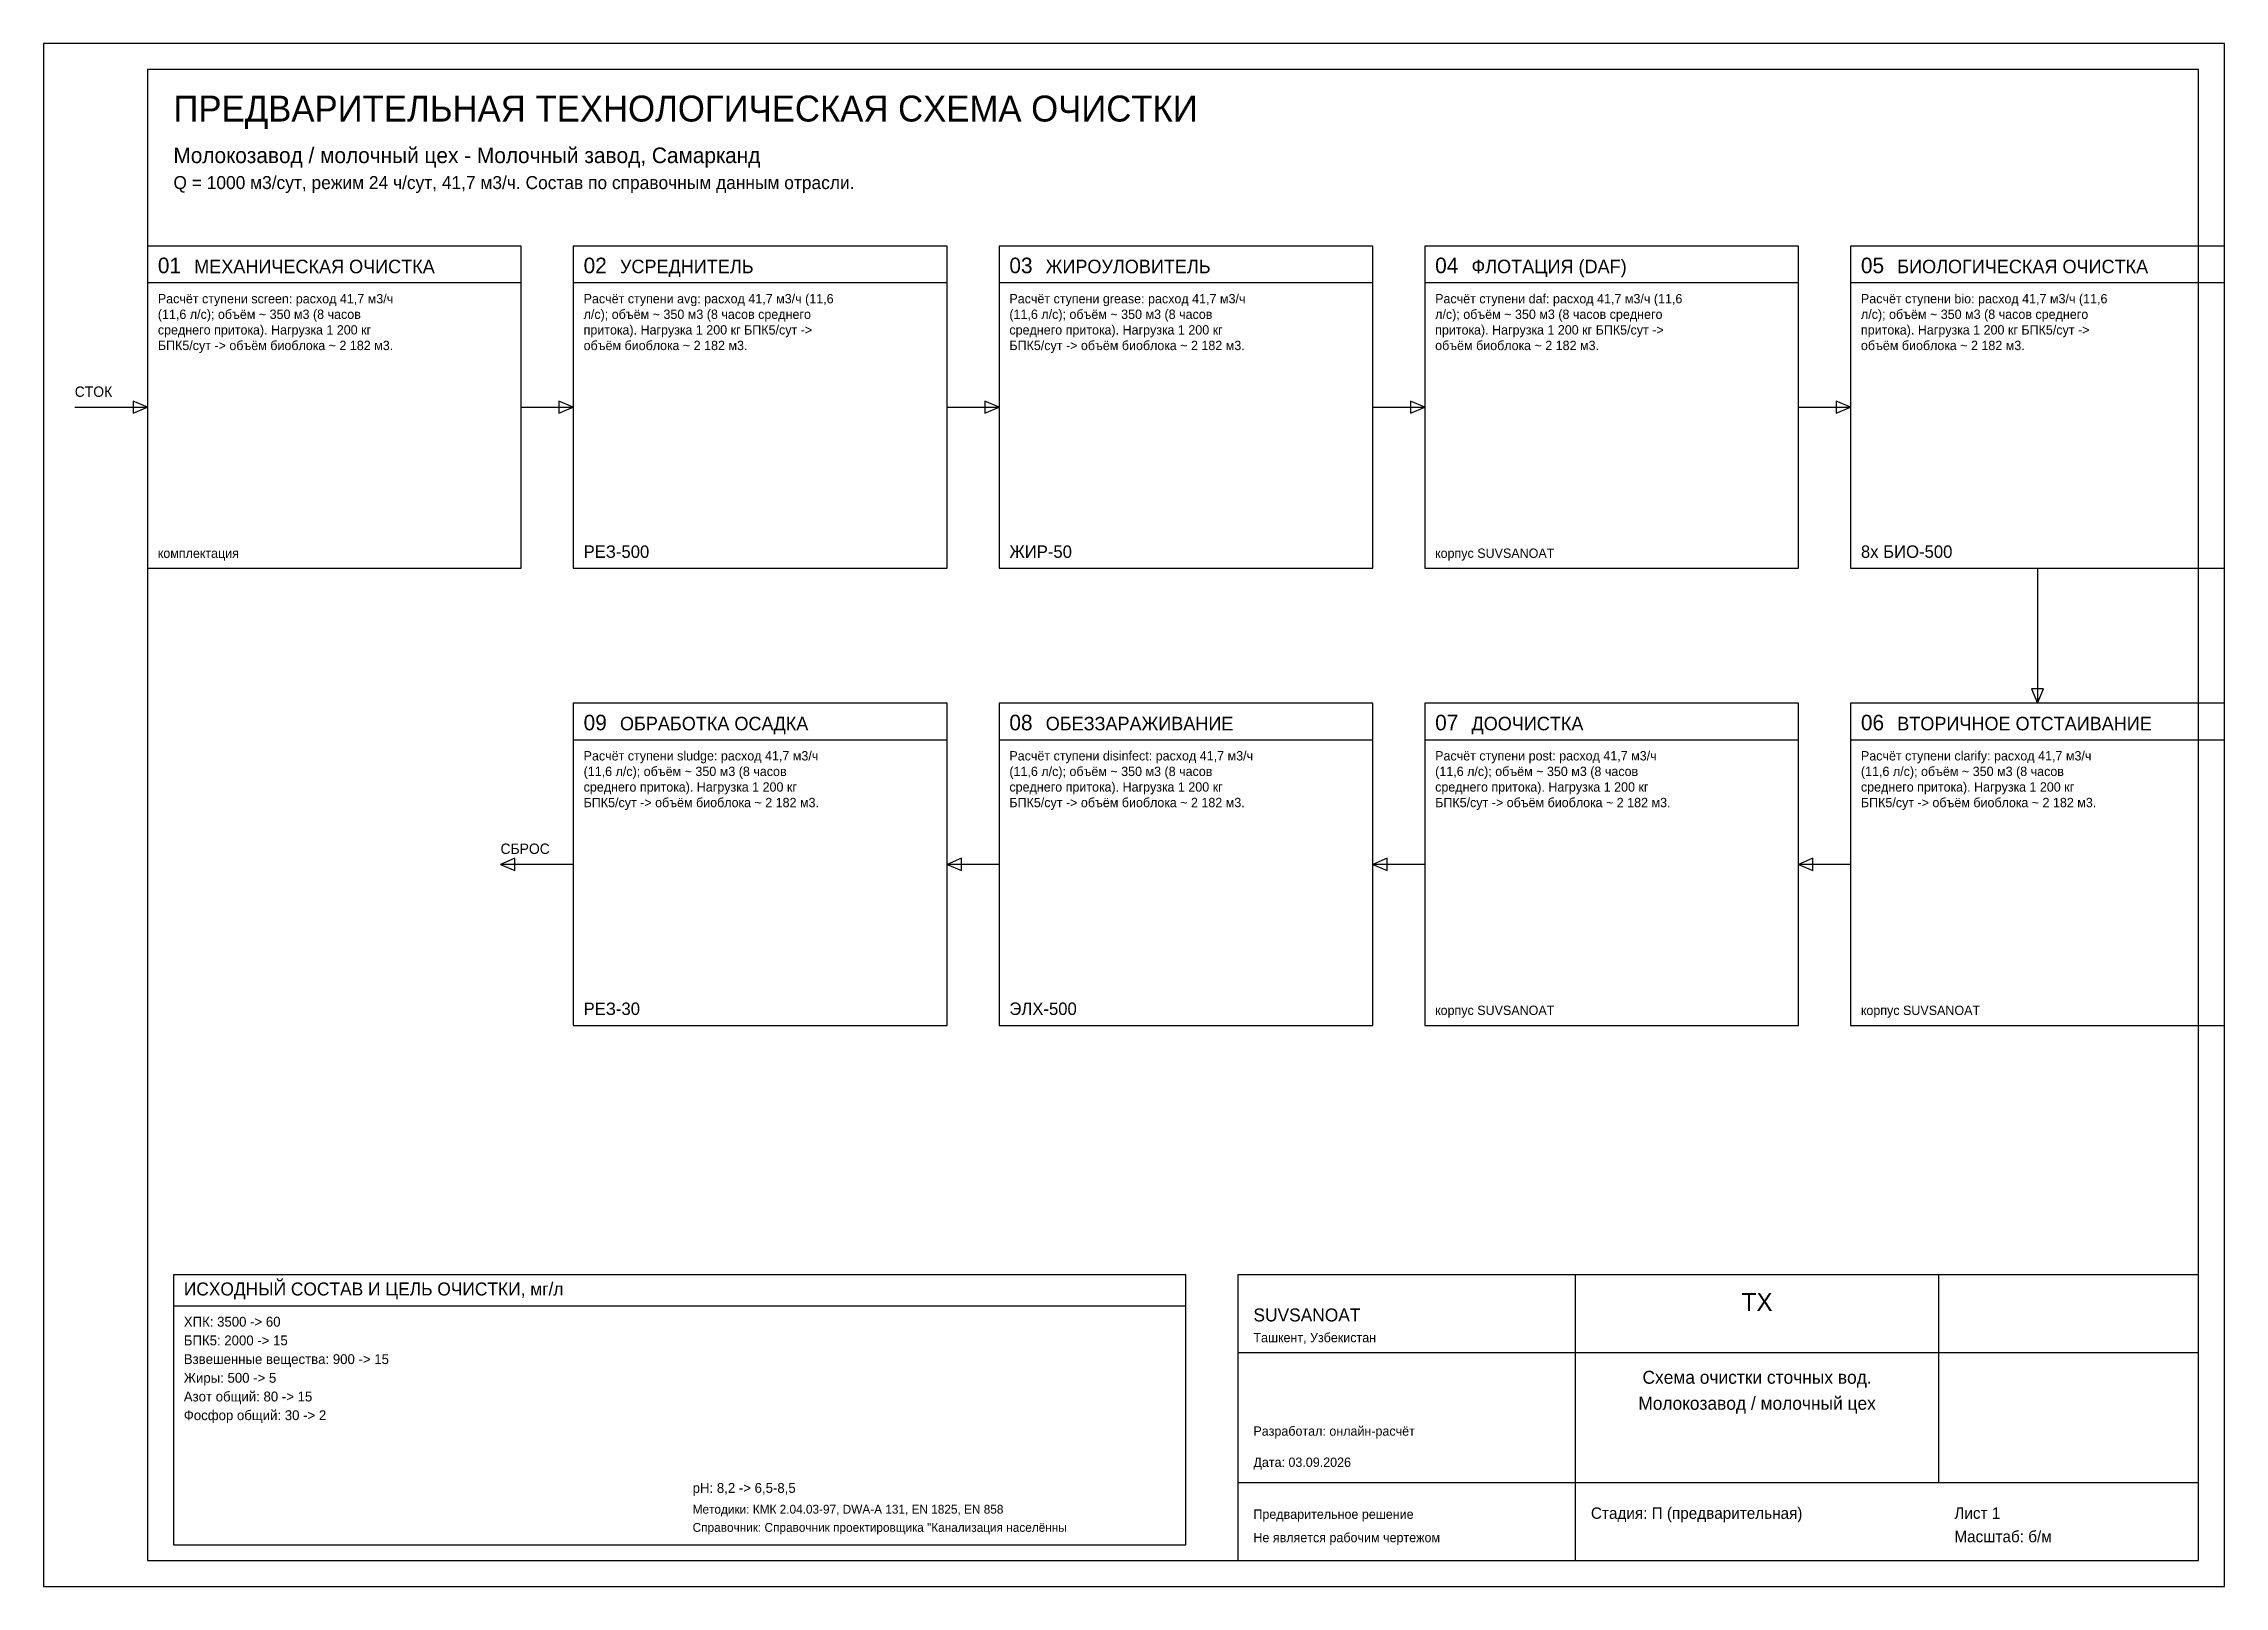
# Model space of a CAD drawing. Extents: x 0 to 420, y 0 to 297.
import ezdxf
from ezdxf.enums import TextEntityAlignment as Align

# ---------------------------------------------------------------- set-up
doc = ezdxf.new("R2010")
doc.units = 0
for name, color, linetype in [('CONTOUR', 7, 'CONTINUOUS'), ('DIM', 3, 'CONTINUOUS'), ('FLOW', 4, 'CONTINUOUS'), ('TEXT', 7, 'CONTINUOUS'), ('THIN', 8, 'CONTINUOUS')]:
    doc.layers.add(name, color=color, linetype=linetype)

msp = doc.modelspace()

# ---------------------------------------------------------------- linework, layer by layer
at = {"layer": 'CONTOUR'}
for p, q in [((295, 5), (295, 60)), ((230, 45), (415, 45)), ((230, 20), (415, 20))]:
    msp.add_line(p, q, dxfattribs=at)
for points in [[(20, 5), (415, 5), (415, 292), (20, 292)], [(20, 196), (92, 196), (92, 258), (20, 258)], [(102, 196), (174, 196), (174, 258), (102, 258)], [(184, 196), (256, 196), (256, 258), (184, 258)], [(266, 196), (338, 196), (338, 258), (266, 258)], [(348, 196), (420, 196), (420, 258), (348, 258)], [(102, 108), (174, 108), (174, 170), (102, 170)], [(184, 108), (256, 108), (256, 170), (184, 170)], [(266, 108), (338, 108), (338, 170), (266, 170)], [(348, 108), (420, 108), (420, 170), (348, 170)], [(230, 5), (415, 5), (415, 60), (230, 60)]]:
    msp.add_lwpolyline(points, close=True, dxfattribs=at)
at = {"layer": 'FLOW'}
for p, q in [((6, 227), (20, 227)), ((92, 227), (102, 227)), ((174, 227), (184, 227)), ((256, 227), (266, 227)), ((338, 227), (348, 227)), ((384, 196), (384, 170)), ((102, 139), (88, 139)), ((184, 139), (174, 139)), ((266, 139), (256, 139)), ((348, 139), (338, 139))]:
    msp.add_line(p, q, dxfattribs=at)
for points in [[(20, 227), (17.24, 228.17), (17.24, 225.83)], [(102, 227), (99.24, 228.17), (99.24, 225.83)], [(184, 227), (181.24, 228.17), (181.24, 225.83)], [(266, 227), (263.24, 228.17), (263.24, 225.83)], [(348, 227), (345.24, 228.17), (345.24, 225.83)], [(384, 170), (385.17, 172.76), (382.83, 172.76)], [(88, 139), (90.76, 137.83), (90.76, 140.17)], [(174, 139), (176.76, 137.83), (176.76, 140.17)], [(256, 139), (258.76, 137.83), (258.76, 140.17)], [(338, 139), (340.76, 137.83), (340.76, 140.17)]]:
    msp.add_lwpolyline(points, close=True, dxfattribs=at)
at = {"layer": 'THIN'}
for p, q in [((20, 251), (92, 251)), ((102, 251), (174, 251)), ((184, 251), (256, 251)), ((266, 251), (338, 251)), ((348, 251), (420, 251)), ((102, 163), (174, 163)), ((184, 163), (256, 163)), ((266, 163), (338, 163)), ((348, 163), (420, 163)), ((365, 20), (365, 60)), ((25, 54), (220, 54))]:
    msp.add_line(p, q, dxfattribs=at)
for points in [[(0, 0), (420, 0), (420, 297), (0, 297)], [(25, 8), (220, 8), (220, 60), (25, 60)]]:
    msp.add_lwpolyline(points, close=True, dxfattribs=at)

# ---------------------------------------------------------------- texts
at = {"layer": 'DIM'}
for s, height, p in [('комплектация', 1.8, (22, 198)), ('РЕЗ-500', 2.4, (104, 198)), ('ЖИР-50', 2.4, (186, 198)), ('корпус SUVSANOAT', 1.8, (268, 198)), ('8x БИО-500', 2.4, (350, 198)), ('РЕЗ-30', 2.4, (104, 110)), ('ЭЛХ-500', 2.4, (186, 110)), ('корпус SUVSANOAT', 1.8, (268, 110)), ('корпус SUVSANOAT', 1.8, (350, 110))]:
    msp.add_text(s, height=height, dxfattribs=at).set_placement(p)
at = {"layer": 'FLOW'}
for s, p in [('СТОК', (6, 229)), ('СБРОС', (88, 141))]:
    msp.add_text(s, height=2, dxfattribs=at).set_placement(p)
at = {"layer": 'TEXT'}
for s, height, p in [('ПРЕДВАРИТЕЛЬНАЯ ТЕХНОЛОГИЧЕСКАЯ СХЕМА ОЧИСТКИ', 5, (25, 282)), ('Молокозавод / молочный цех - Молочный завод, Самарканд', 3, (25, 274)), ('Q = 1000 м3/сут, режим 24 ч/сут, 41,7 м3/ч. Состав по справочным данным отрасли.', 2.5, (25, 269)), ('01', 3, (22, 252.8)), ('МЕХАНИЧЕСКАЯ ОЧИСТКА', 2.6, (29, 252.8)), ('02', 3, (104, 252.8)), ('УСРЕДНИТЕЛЬ', 2.6, (111, 252.8)), ('03', 3, (186, 252.8)), ('ЖИРОУЛОВИТЕЛЬ', 2.6, (193, 252.8)), ('04', 3, (268, 252.8)), ('ФЛОТАЦИЯ (DAF)', 2.6, (275, 252.8)), ('05', 3, (350, 252.8)), ('БИОЛОГИЧЕСКАЯ ОЧИСТКА', 2.6, (357, 252.8)), ('Расчёт ступени screen: расход 41,7 м3/ч', 1.8, (22, 247)), ('Расчёт ступени avg: расход 41,7 м3/ч (11,6', 1.8, (104, 247)), ('Расчёт ступени grease: расход 41,7 м3/ч', 1.8, (186, 247)), ('Расчёт ступени daf: расход 41,7 м3/ч (11,6', 1.8, (268, 247)), ('Расчёт ступени bio: расход 41,7 м3/ч (11,6', 1.8, (350, 247)), ('(11,6 л/с); объём ~ 350 м3 (8 часов', 1.8, (22, 244)), ('л/с); объём ~ 350 м3 (8 часов среднего', 1.8, (104, 244)), ('(11,6 л/с); объём ~ 350 м3 (8 часов', 1.8, (186, 244)), ('л/с); объём ~ 350 м3 (8 часов среднего', 1.8, (268, 244)), ('л/с); объём ~ 350 м3 (8 часов среднего', 1.8, (350, 244)), ('среднего притока). Нагрузка 1 200 кг', 1.8, (22, 241)), ('БПК5/сут -> объём биоблока ~ 2 182 м3.', 1.8, (22, 238)), ('объём биоблока ~ 2 182 м3.', 1.8, (104, 238)), ('притока). Нагрузка 1 200 кг БПК5/сут ->', 1.8, (104, 241)), ('среднего притока). Нагрузка 1 200 кг', 1.8, (186, 241)), ('БПК5/сут -> объём биоблока ~ 2 182 м3.', 1.8, (186, 238)), ('объём биоблока ~ 2 182 м3.', 1.8, (268, 238)), ('притока). Нагрузка 1 200 кг БПК5/сут ->', 1.8, (268, 241)), ('объём биоблока ~ 2 182 м3.', 1.8, (350, 238)), ('притока). Нагрузка 1 200 кг БПК5/сут ->', 1.8, (350, 241)), ('09', 3, (104, 164.8)), ('ОБРАБОТКА ОСАДКА', 2.6, (111, 164.8)), ('08', 3, (186, 164.8)), ('ОБЕЗЗАРАЖИВАНИЕ', 2.6, (193, 164.8)), ('07', 3, (268, 164.8)), ('ДООЧИСТКА', 2.6, (275, 164.8)), ('06', 3, (350, 164.8)), ('ВТОРИЧНОЕ ОТСТАИВАНИЕ', 2.6, (357, 164.8)), ('Расчёт ступени sludge: расход 41,7 м3/ч', 1.8, (104, 159)), ('Расчёт ступени disinfect: расход 41,7 м3/ч', 1.8, (186, 159)), ('Расчёт ступени post: расход 41,7 м3/ч', 1.8, (268, 159)), ('Расчёт ступени clarify: расход 41,7 м3/ч', 1.8, (350, 159)), ('(11,6 л/с); объём ~ 350 м3 (8 часов', 1.8, (104, 156)), ('(11,6 л/с); объём ~ 350 м3 (8 часов', 1.8, (186, 156)), ('(11,6 л/с); объём ~ 350 м3 (8 часов', 1.8, (268, 156)), ('(11,6 л/с); объём ~ 350 м3 (8 часов', 1.8, (350, 156)), ('среднего притока). Нагрузка 1 200 кг', 1.8, (104, 153)), ('БПК5/сут -> объём биоблока ~ 2 182 м3.', 1.8, (104, 150)), ('среднего притока). Нагрузка 1 200 кг', 1.8, (186, 153)), ('БПК5/сут -> объём биоблока ~ 2 182 м3.', 1.8, (186, 150)), ('среднего притока). Нагрузка 1 200 кг', 1.8, (268, 153)), ('БПК5/сут -> объём биоблока ~ 2 182 м3.', 1.8, (268, 150)), ('среднего притока). Нагрузка 1 200 кг', 1.8, (350, 153)), ('БПК5/сут -> объём биоблока ~ 2 182 м3.', 1.8, (350, 150)), ('ИСХОДНЫЙ СОСТАВ И ЦЕЛЬ ОЧИСТКИ, мг/л', 2.5, (27, 56)), ('ХПК: 3500 -> 60', 1.9, (27, 50)), ('SUVSANOAT', 2.5, (233, 51)), ('БПК5: 2000 -> 15', 1.9, (27, 46.4)), ('Ташкент, Узбекистан', 1.8, (233, 47)), ('Взвешенные вещества: 900 -> 15', 1.9, (27, 42.8)), ('Жиры: 500 -> 5', 1.9, (27, 39.2)), ('Азот общий: 80 -> 15', 1.9, (27, 35.6)), ('Фосфор общий: 30 -> 2', 1.9, (27, 32)), ('Разработал: онлайн-расчёт', 1.8, (233, 29)), ('Дата: 03.09.2026', 1.8, (233, 23)), ('pH: 8,2 -> 6,5-8,5', 1.9, (125, 18)), ('Методики: КМК 2.04.03-97, DWA-A 131, EN 1825, EN 858', 1.7, (125, 14)), ('Предварительное решение', 1.8, (233, 13)), ('Стадия: П (предварительная)', 2.2, (298, 13)), ('Лист 1', 2.2, (368, 13)), ('Справочник: Справочник проектировщика "Канализация населённы', 1.7, (125, 10.5)), ('Не является рабочим чертежом', 1.8, (233, 8.5)), ('Масштаб: б/м', 2.2, (368, 8.5))]:
    msp.add_text(s, height=height, dxfattribs=at).set_placement(p)
for s, height, p in [('ТХ', 3.5, (330, 53)), ('Схема очистки сточных вод.', 2.5, (330, 39)), ('Молокозавод / молочный цех', 2.5, (330, 34))]:
    msp.add_text(s, height=height, dxfattribs=at).set_placement(p, align=Align.CENTER)

doc.saveas('drawing.dxf')
